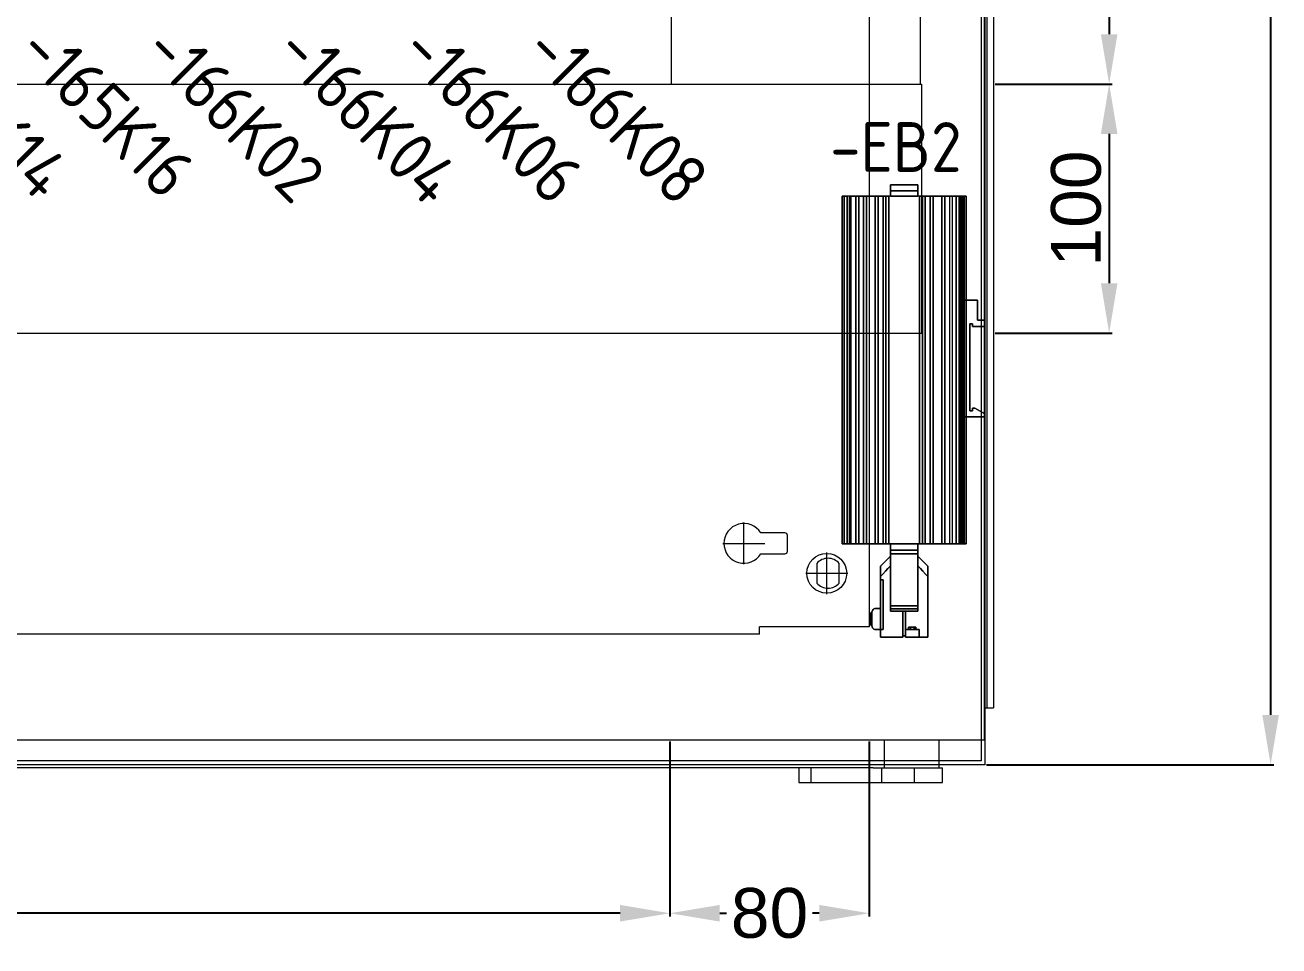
# Model space of a CAD drawing. Header units: millimetres. Extents: x 1359 to 3577, y 1333 to 3557.
# Drawn here: x 3073 to 3577, y 1333 to 1703 of the extents above; entities that cross this region are included whole.
import ezdxf
from ezdxf.enums import TextEntityAlignment as Align

# ---------------------------------------------------------------- set-up
doc = ezdxf.new("R2010")
doc.units = ezdxf.units.MM
doc.layers.add('! NO PLOT !', color=7, linetype='Continuous', true_color=0xff75dd, plot=False)
doc.layers.add('000-PI-Oprema', color=30, linetype='Continuous', lineweight=5)
doc.layers.add('000-PI-ORMAR', color=2, linetype='Continuous')
doc.layers.add('002-PI-Kabelska kanalica', color=150, linetype='Continuous')
doc.styles.add('PI0', font='isocpeur.ttf', dxfattribs={"width": 0.9})
doc.styles.get("Standard").update_dxf_attribs({"font": 'arial.ttf'})
doc.dimstyles.new('ISO-25-lb', dxfattribs={"dimtxt": 8, "dimasz": 8, "dimexe": 1.25, "dimexo": 0.625, "dimtad": 1, "dimtxsty": 'Standard', "dimcen": 5, "dimadec": 0, "dimazin": 0, "dimtfac": 1, "dimtmove": 0, "dimatfit": 3, "dimfxl": 1, "dimarcsym": 0})

# ---------------------------------------------------------------- blocks, each defined once
blk = doc.blocks.new('montazna 2000x1000')
at = {"layer": '! NO PLOT !', "color": 0, "linetype": 'ByBlock', "lineweight": 0}
for p, q in [((848.7, 25.1), (848.7, 41.9)), ((865.2, 37.7), (855.51, 37.7)), ((866.2, 30.3), (866.2, 36.7)), ((840.3, 33.5), (857.1, 33.5)), ((855.51, 29.3), (865.2, 29.3)), ((878, 25.47), (878, 17.53)), ((882, 13.1), (882, 29.9)), ((887, 17.53), (887, 25.47)), ((873.6, 21.5), (890.4, 21.5))]:
    blk.add_line(p, q, dxfattribs=at)
blk.add_circle((882, 21.5), 8, dxfattribs=at)
for centre, radius, start, end in [((848.7, 33.5), 8, 31.6682, 328.3318), ((865.2, 36.7), 1, 0, 90), ((865.2, 30.3), 1, 270, 0), ((882.5, 21.5), 6, 41.4096, 138.5904), ((882.5, 21.5), 6, 221.4096, 318.5904)]:
    blk.add_arc(centre, radius, start, end, dxfattribs=at)
at = {"layer": '000-PI-ORMAR', "color": 0, "linetype": 'ByBlock', "lineweight": 0}
for p, q in [((899, 1890), (899, 0)), ((899, 0), (855, 0)), ((855, -3), (855, 0)), ((855, -3), (44, -3))]:
    blk.add_line(p, q, dxfattribs=at)
blk = doc.blocks.new('*D68')
at = {"layer": '002-PI-Kabelska kanalica', "color": 0, "linetype": 'ByBlock', "lineweight": -2, "ltscale": 0.25, "transparency": 16777216}
for p, q in [((3462.7, 1839.56), (3509.74, 1839.56)), ((3508.49, 1819.56), (3508.49, 1699.56)), ((3462.7, 1679.56), (3509.74, 1679.56))]:
    blk.add_line(p, q, dxfattribs=at)
at = {"layer": '002-PI-Kabelska kanalica', "color": 0, "linetype": 'ByBlock', "ltscale": 0.25, "transparency": 16777216}
for points in [[(3505.15, 1819.56), (3511.82, 1819.56), (3508.49, 1839.56)], [(3505.15, 1699.56), (3511.82, 1699.56), (3508.49, 1679.56)]]:
    blk.add_solid(points, dxfattribs=at)
at = {"layer": 'Defpoints', "color": 0, "linetype": 'ByBlock', "ltscale": 0.25, "transparency": 16777216}
for p in [(3462.07, 1839.56), (3462.07, 1679.56), (3508.49, 1679.56)]:
    blk.add_point(p, dxfattribs=at)
at = {"layer": '002-PI-Kabelska kanalica', "color": 0, "linetype": 'ByBlock', "lineweight": 0, "ltscale": 0.25, "transparency": 16777216, "insert": (3495.27, 1759.56), "char_height": 20, "attachment_point": 5, "rotation": 90}
blk.add_mtext('160', dxfattribs=at)
blk = doc.blocks.new('*D69')
at = {"layer": '002-PI-Kabelska kanalica', "color": 0, "linetype": 'ByBlock', "lineweight": -2, "ltscale": 0.25, "transparency": 16777216}
for p, q in [((3462.7, 1679.56), (3509.74, 1679.56)), ((3508.49, 1659.56), (3508.49, 1599.56)), ((3462.7, 1579.56), (3509.74, 1579.56))]:
    blk.add_line(p, q, dxfattribs=at)
at = {"layer": '002-PI-Kabelska kanalica', "color": 0, "linetype": 'ByBlock', "ltscale": 0.25, "transparency": 16777216}
for points in [[(3505.15, 1659.56), (3511.82, 1659.56), (3508.49, 1679.56)], [(3505.15, 1599.56), (3511.82, 1599.56), (3508.49, 1579.56)]]:
    blk.add_solid(points, dxfattribs=at)
at = {"layer": 'Defpoints', "color": 0, "linetype": 'ByBlock', "ltscale": 0.25, "transparency": 16777216}
for p in [(3462.07, 1679.56), (3462.07, 1579.56), (3508.49, 1579.56)]:
    blk.add_point(p, dxfattribs=at)
at = {"layer": '002-PI-Kabelska kanalica', "color": 0, "linetype": 'ByBlock', "lineweight": 0, "ltscale": 0.25, "transparency": 16777216, "insert": (3495.27, 1629.56), "char_height": 20, "attachment_point": 5, "rotation": 90}
blk.add_mtext('100', dxfattribs=at)
blk = doc.blocks.new('Grijač')
at = {"color": 0, "linetype": 'ByBlock', "lineweight": 0}
for p, q in [((20.94, 68.84), (20.94, 73.33)), ((20.94, 73.33), (31.92, 73.33)), ((31.92, 73.33), (31.92, 68.84)), ((1.5, 68.84), (20.94, 68.84)), ((1.5, 27.04), (1.5, 68.84)), ((31.92, 68.84), (51.36, 68.84)), ((51.36, 68.84), (51.36, -70.85)), ((-2.99, 18.94), (-2.99, 27.04)), ((-2.99, 27.04), (1.5, 27.04)), ((-5.97, 16.44), (-5.97, 18.94)), ((-5.97, 18.94), (-2.99, 18.94)), ((-1, 16.44), (-5.97, 16.44)), ((0, 17.46), (-1, 17.46)), ((-1, 17.46), (-1, 16.44)), ((0, -17.46), (0, 17.46)), ((-5.97, -18.69), (-1.99, -16.37)), ((-5.97, -19.87), (-5.97, -18.69)), ((1.5, -19.87), (-5.97, -19.87)), ((-1.99, -16.37), (-1, -16.37)), ((-1, -16.37), (-1, -17.46)), ((-1, -17.46), (0, -17.46)), ((1.5, -70.85), (1.5, -19.87)), ((20.94, -70.85), (1.5, -70.85)), ((20.94, -75.85), (20.94, -70.85)), ((51.36, -70.85), (31.92, -70.85)), ((31.92, -70.85), (31.92, -75.85)), ((16.96, -79.83), (20.94, -75.85)), ((16.96, -108.28), (16.96, -79.83)), ((31.92, -75.85), (35.9, -79.83)), ((35.9, -79.83), (35.9, -108.28)), ((25.94, -108.28), (16.96, -108.28)), ((26.94, -107.79), (25.94, -107.79)), ((25.94, -107.79), (25.94, -108.28)), ((26.94, -108.28), (26.94, -107.79)), ((35.9, -108.28), (26.94, -108.28))]:
    blk.add_line(p, q, dxfattribs=at)
at = {"layer": '000-PI-Oprema', "color": 0, "linetype": 'ByBlock', "lineweight": 0, "flags": 128}
for points in [[(31.92, 70.95), (20.94, 70.95), (20.94, 71.62), (20.94, 72.2), (20.94, 72.64), (20.94, 72.98), (20.94, 73.21), (20.94, 73.33)], [(31.92, 70.95), (31.92, 71.62), (31.92, 72.2), (31.92, 72.64), (31.92, 72.98), (31.92, 73.21), (31.92, 73.33)], [(1.5, -70.85), (1.5, 68.84)], [(1.5, -70.85), (1.5, 68.84)], [(1.5, 68.84), (3.49, 68.84), (3.49, -70.85), (1.5, -70.85), (1.5, -19.87), (1.5, -70.85)], [(1.5, -70.85), (1.5, 68.84)], [(1.5, -70.85), (3.49, -70.85), (3.49, 68.84), (1.5, 68.84)], [(1.5, -70.85), (1.5, 68.84)], [(2.99, -70.85), (4, -70.85), (4, 68.84), (2.99, 68.84), (2.99, 27.04)], [(2.99, -70.85), (4, -70.85), (4, 68.84), (2.99, 68.84), (2.99, 27.04)], [(2.99, -70.85), (4, -70.85), (4, 68.84), (2.99, 68.84), (2.99, 27.04)], [(2.99, -70.85), (4, -70.85), (4, 68.84), (2.99, 68.84), (2.99, 27.04)], [(8.15, -70.85), (8.15, 68.84), (6.99, 68.84), (4.49, 68.84), (4.49, -70.85), (6.99, -70.85), (8.15, -70.85), (10.14, -70.85), (11.29, -70.85), (14.79, -70.85), (15.95, -70.85), (17.94, -70.85), (19.07, -70.85), (33.79, -70.85), (34.92, -70.85), (36.94, -70.85), (38.07, -70.85), (41.57, -70.85), (42.72, -70.85), (44.71, -70.85), (45.87, -70.85), (48.37, -70.85), (48.95, -70.85), (49.53, -70.85), (50.04, -70.85), (50.5, -70.85), (50.87, -70.85), (51.15, -70.85), (51.31, -70.85), (51.36, -70.85)], [(8.15, -70.85), (8.15, 68.84), (10.14, 68.84), (11.29, 68.84), (11.29, -70.85), (10.14, -70.85), (10.14, 68.84), (11.29, 68.84), (14.79, 68.84), (14.79, -70.85), (11.29, -70.85), (11.29, 68.84), (14.79, 68.84), (15.95, 68.84), (15.95, -70.85), (14.79, -70.85), (14.79, 68.84), (15.95, 68.84), (17.94, 68.84), (17.94, -70.85), (15.95, -70.85), (15.95, 68.84), (17.94, 68.84), (19.07, 68.84), (19.07, -70.85), (17.94, -70.85), (17.94, 68.84), (19.07, 68.84), (33.79, 68.84), (33.79, -70.85), (19.07, -70.85), (19.07, 68.84), (33.79, 68.84), (34.92, 68.84), (34.92, -70.85), (33.79, -70.85), (33.79, 68.84), (34.92, 68.84), (36.94, 68.84), (36.94, -70.85), (34.92, -70.85), (34.92, 68.84), (36.94, 68.84), (38.07, 68.84), (38.07, -70.85), (36.94, -70.85), (36.94, 68.84), (38.07, 68.84), (41.57, 68.84), (41.57, -70.85), (38.07, -70.85), (38.07, 68.84), (41.57, 68.84), (42.72, 68.84), (42.72, -70.85), (41.57, -70.85), (41.57, 68.84), (42.72, 68.84), (44.71, 68.84), (44.71, -70.85), (42.72, -70.85), (42.72, 68.84), (44.71, 68.84), (45.87, 68.84), (45.87, -70.85), (44.71, -70.85), (44.71, 68.84), (45.87, 68.84), (48.37, 68.84), (48.37, -70.85), (45.87, -70.85), (45.87, 68.84), (48.37, 68.84), (48.95, 68.84), (49.53, 68.84), (50.04, 68.84), (50.5, 68.84), (50.87, 68.84), (51.15, 68.84), (51.31, 68.84), (51.36, 68.84)], [(51.36, 68.84), (49.37, 68.84), (49.37, -70.85), (51.36, -70.85)], [(51.36, 68.84), (49.37, 68.84), (49.37, -70.85), (51.36, -70.85)], [(51.36, -70.85), (51.36, 68.84)], [(51.36, -70.85), (51.36, 68.84)], [(51.36, -70.85), (51.36, 68.84)], [(51.36, -70.85), (51.36, 68.84)], [(51.36, -70.85), (51.36, 68.84)], [(20.94, -75.97), (20.94, -76.18), (20.94, -76.5), (20.94, -76.94), (20.94, -77.47), (20.94, -78.12), (20.94, -78.86), (20.94, -79.7), (20.94, -78.86), (20.94, -78.12), (20.94, -77.47), (20.94, -76.94), (20.94, -76.5), (20.94, -76.18), (20.94, -75.97), (20.94, -75.85), (16.96, -79.83), (16.96, -79.9), (16.96, -80.04), (16.96, -80.32), (16.96, -80.67), (16.96, -81.15), (16.96, -81.71), (16.96, -82.38), (16.96, -83.17), (16.96, -84.02), (17.91, -82.98), (18.91, -81.89), (19.93, -80.81), (20.94, -79.7), (19.93, -80.81), (18.91, -81.89), (17.91, -82.98), (16.96, -84.02), (16.96, -83.17), (16.96, -82.38), (16.96, -81.71), (16.96, -81.15), (16.96, -80.67), (16.96, -80.32), (16.96, -80.04), (16.96, -79.9)], [(35.9, -79.9), (35.9, -80.04), (35.9, -80.32), (35.9, -80.67), (35.9, -81.15), (35.9, -81.71), (35.9, -82.38), (35.9, -83.17), (35.9, -84.02), (35.9, -83.17), (35.9, -82.38), (35.9, -81.71), (35.9, -81.15), (35.9, -80.67), (35.9, -80.32), (35.9, -80.04), (35.9, -79.9), (35.9, -79.83), (31.92, -75.85), (31.92, -75.97), (31.92, -76.18), (31.92, -76.5), (31.92, -76.94), (31.92, -77.47), (31.92, -78.12), (31.92, -78.86), (31.92, -79.7), (32.96, -80.81), (33.95, -81.89), (34.95, -82.98), (35.9, -84.02), (34.95, -82.98), (33.95, -81.89), (32.96, -80.81), (31.92, -79.7), (31.92, -78.86), (31.92, -78.12), (31.92, -77.47), (31.92, -76.94), (31.92, -76.5), (31.92, -76.18), (31.92, -75.97)], [(37.91, -105.29), (38.28, -105.25), (38.65, -105.08), (38.95, -104.85), (39.21, -104.53), (39.34, -104.18), (39.39, -103.79), (39.39, -98.3), (39.34, -97.91), (39.21, -97.56), (38.95, -97.24), (38.65, -97.01), (38.28, -96.87), (37.91, -96.8), (35.9, -96.8), (35.9, -85.32), (34.9, -85.32)], [(37.91, -105.29), (35.9, -105.29), (34.9, -105.29), (35.9, -105.29), (35.9, -85.32), (34.9, -85.32), (35.9, -85.32), (34.9, -85.32)], [(20.94, -97.93), (20.94, -96.91), (20.94, -95.8)], [(20.94, -95.8), (20.94, -96.91), (20.94, -97.93)], [(37.91, -96.8), (38.28, -96.87), (38.65, -97.01), (38.95, -97.24), (39.21, -97.56), (39.34, -97.91), (39.39, -98.3), (39.39, -103.79), (39.34, -104.18), (39.21, -104.53), (38.95, -104.85), (38.65, -105.08), (38.28, -105.25), (37.91, -105.29)], [(37.91, -96.8), (38.28, -96.87), (38.65, -97.01), (38.95, -97.24), (39.21, -97.56), (39.34, -97.91), (39.39, -98.3), (39.39, -103.79), (39.34, -104.18), (39.21, -104.53), (38.95, -104.85), (38.65, -105.08), (38.28, -105.25), (37.91, -105.29)], [(39.9, -101.8), (39.9, -99.25), (39.39, -99.25), (39.39, -101.8)], [(39.39, -100.2), (39.39, -102.75), (39.9, -102.75)], [(39.9, -102.75), (39.39, -102.75), (39.39, -100.2), (39.9, -100.2)], [(39.9, -98.46), (39.9, -98.6), (39.9, -98.86), (39.9, -99.18), (39.9, -99.58), (39.9, -100.04), (39.9, -100.52), (39.9, -101.06), (39.9, -100.52), (39.9, -100.04), (39.9, -99.58), (39.9, -99.18), (39.9, -98.86), (39.9, -98.6), (39.9, -98.46), (39.9, -98.4)], [(39.9, -98.95), (39.9, -99.11), (39.9, -99.37), (39.9, -99.71), (39.9, -100.11), (39.9, -100.57), (39.9, -101.06), (39.9, -100.57), (39.9, -100.11), (39.9, -99.71), (39.9, -99.37), (39.9, -99.11), (39.9, -98.95), (39.9, -98.9)], [(24.69, -104.3), (24.62, -104.3), (24.49, -104.3), (24.25, -104.3), (23.93, -104.3), (23.58, -104.3), (23.19, -104.3), (22.8, -104.3), (22.45, -104.3), (22.13, -104.3), (21.89, -104.3), (21.76, -104.3), (21.69, -104.3)], [(24.69, -105.29), (24.62, -105.29), (24.49, -105.29), (24.25, -105.29), (23.93, -105.29), (23.58, -105.29), (23.19, -105.29), (22.8, -105.29), (22.45, -105.29), (22.13, -105.29), (21.89, -105.29), (21.76, -105.29), (21.69, -105.29)], [(25.94, -105.29), (25.94, -107.79)], [(25.94, -105.29), (25.94, -107.79)], [(39.39, -103.14), (39.39, -102.98), (39.39, -102.72), (39.39, -102.38), (39.39, -101.98), (39.39, -101.52), (39.39, -101.06), (39.39, -101.52), (39.39, -101.98), (39.39, -102.38), (39.39, -102.72), (39.39, -102.98), (39.39, -103.14), (39.39, -103.19)], [(39.39, -101.06), (39.39, -101.57), (39.39, -102.05), (39.39, -102.51), (39.39, -102.91), (39.39, -103.26), (39.39, -103.49), (39.39, -103.65), (39.39, -103.7)], [(39.39, -103.65), (39.39, -103.49), (39.39, -103.26), (39.39, -102.91), (39.39, -102.51), (39.39, -102.05), (39.39, -101.57), (39.39, -101.06)], [(39.39, -101.06), (39.9, -101.06)], [(39.39, -101.06), (39.9, -101.06)], [(39.9, -102.91), (39.39, -102.91)], [(39.9, -103.35), (39.39, -103.35)], [(39.9, -103.14), (39.9, -102.98), (39.9, -102.72), (39.9, -102.38), (39.9, -101.98), (39.9, -101.52), (39.9, -101.06), (39.9, -101.52), (39.9, -101.98), (39.9, -102.38), (39.9, -102.72), (39.9, -102.98), (39.9, -103.14), (39.9, -103.19)]]:
    blk.add_lwpolyline(points, dxfattribs=at)
for points in [[(31.92, 70.95), (31.92, 71.62), (31.92, 72.2), (31.92, 72.64), (31.92, 72.98), (31.92, 73.21), (31.92, 73.33), (20.94, 73.33), (20.94, 73.21), (20.94, 72.98), (20.94, 72.64), (20.94, 72.2), (20.94, 71.62), (20.94, 70.95)], [(20.94, 70.95), (20.94, 68.84), (20.94, 70.95)], [(31.92, 68.84), (31.92, 70.95), (31.92, 68.84), (20.94, 68.84)], [(1.5, 68.84), (1.55, 68.84), (1.74, 68.84), (2.01, 68.84), (2.38, 68.84), (2.82, 68.84), (3.36, 68.84), (3.91, 68.84), (4.49, 68.84), (3.91, 68.84), (3.36, 68.84), (2.82, 68.84), (2.38, 68.84), (2.01, 68.84), (1.74, 68.84), (1.55, 68.84)], [(3.49, 68.84), (3.49, -70.85), (1.5, -70.85), (1.5, 68.84)], [(1.5, 68.84), (1.5, 27.04)], [(3.49, 68.84), (1.5, 68.84), (1.5, -70.85), (3.49, -70.85)], [(2.99, 68.84), (2.99, 27.04), (2.99, 68.84), (1.5, 68.84)], [(2.38, -70.85), (2.38, 68.84)], [(2.99, -19.87), (2.99, -70.85), (4, -70.85), (4, 68.84), (2.99, 68.84), (2.99, 27.04), (2.99, 68.84), (4, 68.84), (4, -70.85), (2.99, -70.85)], [(2.99, -70.85), (2.99, -19.87), (2.99, -70.85), (4, -70.85), (4, 68.84), (2.99, 68.84), (2.99, 27.04), (2.99, 68.84), (4, 68.84), (4, -70.85)], [(6.99, -70.85), (6.99, 68.84), (4.49, 68.84), (4.49, -70.85), (6.99, -70.85)], [(5.49, -70.85), (5.49, 68.84), (20.3, 68.84), (20.3, -70.85), (5.49, -70.85)], [(20.3, -70.85), (20.3, 68.84), (5.49, 68.84), (5.49, -70.85), (20.3, -70.85)], [(5.49, -70.85), (5.49, 68.84), (20.3, 68.84), (20.3, -70.85), (5.49, -70.85)], [(5.49, 68.84), (5.49, -70.85), (20.3, -70.85), (20.3, 68.84)], [(20.3, -70.85), (20.3, 68.84), (5.49, 68.84), (5.49, -70.85)], [(5.49, 68.84), (20.3, 68.84), (20.3, -70.85), (5.49, -70.85)], [(8.15, -70.85), (6.99, -70.85), (6.99, 68.84), (8.15, 68.84), (10.14, 68.84), (10.14, -70.85)], [(32.56, 68.84), (32.56, -70.85)], [(32.56, -70.85), (32.56, 68.84), (47.88, 68.84), (47.88, -70.85), (32.56, -70.85)], [(32.56, -70.85), (32.56, 68.84), (47.88, 68.84), (47.88, -70.85), (32.56, -70.85)], [(32.56, 68.84), (47.88, 68.84), (47.88, -70.85), (32.56, -70.85)], [(32.56, 68.84), (47.88, 68.84), (47.88, -70.85), (32.56, -70.85)], [(47.88, 68.84), (32.56, 68.84), (47.88, 68.84), (47.88, -70.85)], [(51.36, 68.84), (51.36, -70.85), (51.31, -70.85), (51.15, -70.85), (50.87, -70.85), (50.5, -70.85), (50.04, -70.85), (49.53, -70.85), (48.95, -70.85), (48.37, -70.85), (48.37, 68.84), (48.95, 68.84), (49.53, 68.84), (50.04, 68.84), (50.5, 68.84), (50.87, 68.84), (51.15, 68.84), (51.31, 68.84)], [(49.37, 68.84), (49.37, -70.85), (51.36, -70.85), (51.36, 68.84)], [(51.36, 68.84), (49.37, 68.84), (49.37, -70.85), (51.36, -70.85)], [(49.37, 68.84), (49.37, -70.85), (51.36, -70.85), (51.36, 68.84)], [(51.36, 68.84), (49.37, 68.84), (49.37, -70.85), (51.36, -70.85)], [(49.37, -70.85), (49.37, 68.84), (51.36, 68.84), (51.36, -70.85)], [(49.37, -70.85), (51.36, -70.85), (51.36, 68.84), (49.37, 68.84)], [(51.36, 68.84), (49.37, 68.84)], [(51.36, 68.84), (49.37, 68.84)], [(49.37, 68.84), (51.36, 68.84)], [(49.37, 68.84), (51.36, 68.84)], [(49.37, -70.85), (49.37, 68.84), (49.37, -70.85)], [(49.37, -70.85), (49.37, 68.84), (49.37, -70.85)], [(49.37, -70.85), (49.37, 68.84), (49.37, -70.85)], [(49.37, -70.85), (49.37, 68.84), (49.37, -70.85)], [(50.5, -70.85), (50.5, 68.84)], [(51.36, -70.85), (51.36, 68.84), (51.36, -70.85)], [(51.36, -70.85), (51.36, 68.84), (51.36, -70.85)], [(51.36, -70.85), (51.36, 68.84), (51.36, -70.85)], [(2.99, 27.04), (1.5, 27.04), (-2.99, 27.04), (1.5, 27.04)], [(-2.99, 27.04), (-2.99, 18.94)], [(1.5, 27.04), (1.5, -19.87)], [(2.99, 27.04), (2.99, -19.87)], [(2.99, -19.87), (2.99, 27.04), (2.99, -19.87), (2.99, 27.04), (2.99, -19.87), (2.99, 27.04), (2.99, -19.87)], [(-5.97, 18.94), (-5.97, 16.44)], [(-5.97, 18.94), (-2.99, 18.94), (-5.97, 18.94)], [(-5.97, 16.44), (-1, 16.44), (-5.97, 16.44)], [(-1, 17.46), (-1, 16.44)], [(-1, 17.46), (0, 17.46), (-1, 17.46)], [(0, 17.46), (0, -17.46)], [(0, -17.46), (-1, -17.46), (-1, -16.37), (-1.99, -16.37), (-5.97, -18.69), (-1.99, -16.37), (-1, -16.37), (-1, -17.46)], [(-5.97, -18.69), (-5.97, -19.87)], [(-5.97, -19.87), (1.5, -19.87), (-5.97, -19.87)], [(2.99, -19.87), (1.5, -19.87)], [(2.99, -19.87), (2.99, -70.85)], [(2.99, -19.87), (2.99, -70.85)], [(2.99, -19.87), (2.99, -70.85)], [(1.5, -70.85), (1.55, -70.85), (1.74, -70.85), (2.01, -70.85), (2.38, -70.85), (2.82, -70.85), (3.36, -70.85), (3.91, -70.85), (4.49, -70.85), (3.91, -70.85), (3.36, -70.85), (2.82, -70.85), (2.38, -70.85), (2.01, -70.85), (1.74, -70.85), (1.55, -70.85)], [(2.99, -70.85), (1.5, -70.85)], [(20.94, -70.85), (20.94, -73.35), (20.94, -74.9), (20.94, -95.8), (20.94, -74.9), (20.94, -73.35)], [(31.92, -70.85), (20.94, -70.85)], [(31.92, -73.35), (20.94, -73.35)], [(31.92, -74.9), (20.94, -74.9)], [(31.92, -70.85), (31.92, -73.35), (31.92, -74.9), (31.92, -95.8), (31.92, -74.9), (31.92, -73.35)], [(47.88, -70.85), (32.56, -70.85)], [(51.36, -70.85), (49.37, -70.85)], [(51.36, -70.85), (49.37, -70.85)], [(49.37, -70.85), (51.36, -70.85)], [(49.37, -70.85), (51.36, -70.85)], [(20.94, -79.7), (20.94, -97.93)], [(31.92, -97.93), (31.92, -79.7), (31.92, -97.93)], [(16.96, -84.02), (16.96, -108.28), (16.96, -84.02)], [(34.9, -105.29), (34.9, -85.32)], [(34.9, -105.29), (34.9, -85.32), (35.9, -85.32), (35.9, -105.29), (34.9, -105.29), (35.9, -105.29)], [(34.9, -105.29), (34.9, -85.32), (35.9, -85.32), (35.9, -96.8), (37.91, -96.8), (38.28, -96.87), (38.65, -97.01), (38.95, -97.24), (39.21, -97.56), (39.34, -97.91), (39.39, -98.3), (39.39, -103.79), (39.34, -104.18), (39.21, -104.53), (38.95, -104.85), (38.65, -105.08), (38.28, -105.25), (37.91, -105.29), (35.9, -105.29)], [(34.9, -85.32), (35.9, -85.32), (35.9, -96.8), (37.91, -96.8), (38.28, -96.87), (38.65, -97.01), (38.95, -97.24), (39.21, -97.56), (39.34, -97.91), (39.39, -98.3), (39.39, -103.79), (39.34, -104.18), (39.21, -104.53), (38.95, -104.85), (38.65, -105.08), (38.28, -105.25), (37.91, -105.29), (38.28, -105.25), (38.65, -105.08), (38.95, -104.85), (39.21, -104.53), (39.34, -104.18), (39.39, -103.79), (39.39, -98.3), (39.34, -97.91), (39.21, -97.56), (38.95, -97.24), (38.65, -97.01), (38.28, -96.87), (37.91, -96.8), (35.9, -96.8), (35.9, -85.32)], [(34.9, -85.32), (34.9, -105.29)], [(34.9, -85.32), (34.9, -105.29)], [(35.9, -108.28), (35.9, -84.02), (35.9, -108.28)], [(35.9, -85.32), (35.9, -96.8), (37.91, -96.8), (35.9, -96.8)], [(31.92, -95.8), (20.94, -95.8)], [(20.94, -96.91), (31.92, -96.91), (20.94, -96.91)], [(25.94, -97.93), (20.94, -97.93)], [(26.94, -97.93), (25.94, -97.93)], [(25.94, -97.93), (25.94, -107.79), (26.94, -107.79), (26.94, -97.93)], [(25.94, -97.93), (25.94, -107.79), (26.94, -107.79), (26.94, -97.93)], [(25.94, -107.79), (25.94, -108.28), (25.94, -97.93), (25.94, -108.28)], [(26.94, -108.28), (26.94, -97.93)], [(31.92, -97.93), (26.94, -97.93)], [(31.92, -97.93), (31.92, -96.91), (31.92, -95.8), (31.92, -96.91)], [(39.39, -101.06), (39.39, -100.52), (39.39, -100.04), (39.39, -99.58), (39.39, -99.18), (39.39, -98.86), (39.39, -98.6), (39.39, -98.46), (39.39, -98.4), (39.39, -98.46), (39.39, -98.6), (39.39, -98.86), (39.39, -99.18), (39.39, -99.58), (39.39, -100.04), (39.39, -100.52), (39.39, -101.06)], [(39.39, -101.06), (39.39, -100.52), (39.39, -100.04), (39.39, -99.58), (39.39, -99.18), (39.39, -98.86), (39.39, -98.6), (39.39, -98.46), (39.39, -98.4), (39.39, -98.46), (39.39, -98.6), (39.39, -98.86), (39.39, -99.18), (39.39, -99.58), (39.39, -100.04), (39.39, -100.52), (39.39, -101.06)], [(39.39, -101.06), (39.39, -100.52), (39.39, -100.04), (39.39, -99.58), (39.39, -99.18), (39.39, -98.86), (39.39, -98.6), (39.39, -98.46), (39.39, -98.4), (39.39, -98.46), (39.39, -98.6), (39.39, -98.86), (39.39, -99.18), (39.39, -99.58), (39.39, -100.04), (39.39, -100.52), (39.39, -101.06)], [(39.9, -98.77), (39.39, -98.77), (39.9, -98.77)], [(39.9, -98.77), (39.39, -98.77), (39.9, -98.77)], [(39.9, -98.77), (39.39, -98.77), (39.9, -98.77)], [(39.39, -101.06), (39.39, -100.57), (39.39, -100.11), (39.39, -99.71), (39.39, -99.37), (39.39, -99.11), (39.39, -98.95), (39.39, -98.9), (39.39, -98.95), (39.39, -99.11), (39.39, -99.37), (39.39, -99.71), (39.39, -100.11), (39.39, -100.57), (39.39, -101.06)], [(39.39, -101.06), (39.39, -100.57), (39.39, -100.11), (39.39, -99.71), (39.39, -99.37), (39.39, -99.11), (39.39, -98.95), (39.39, -98.9), (39.39, -98.95), (39.39, -99.11), (39.39, -99.37), (39.39, -99.71), (39.39, -100.11), (39.39, -100.57), (39.39, -101.06)], [(39.39, -101.06), (39.39, -100.57), (39.39, -100.11), (39.39, -99.71), (39.39, -99.37), (39.39, -99.11), (39.39, -98.95), (39.39, -98.9), (39.39, -98.95), (39.39, -99.11), (39.39, -99.37), (39.39, -99.71), (39.39, -100.11), (39.39, -100.57), (39.39, -101.06)], [(39.9, -99.18), (39.39, -99.18), (39.9, -99.18)], [(39.9, -99.18), (39.39, -99.18), (39.9, -99.18)], [(39.9, -99.18), (39.39, -99.18), (39.9, -99.18)], [(39.39, -101.8), (39.9, -101.8), (39.9, -99.25), (39.39, -99.25)], [(39.39, -99.25), (39.39, -102.75), (39.9, -102.75), (39.9, -99.25)], [(39.9, -102.75), (39.9, -99.25), (39.39, -99.25), (39.39, -102.75)], [(39.9, -102.75), (39.39, -102.75), (39.39, -99.25), (39.9, -99.25)], [(39.9, -102.35), (39.39, -102.35), (39.39, -99.25), (39.9, -99.25)], [(39.39, -100.94), (39.39, -99.25)], [(39.9, -99.25), (39.39, -99.25), (39.9, -99.25)], [(39.9, -98.4), (39.9, -98.46), (39.9, -98.6), (39.9, -98.86), (39.9, -99.18), (39.9, -99.58), (39.9, -100.04), (39.9, -100.52), (39.9, -101.06), (39.9, -100.52), (39.9, -100.04), (39.9, -99.58), (39.9, -99.18), (39.9, -98.86), (39.9, -98.6), (39.9, -98.46)], [(39.9, -101.06), (39.9, -100.52), (39.9, -100.04), (39.9, -99.58), (39.9, -99.18), (39.9, -98.86), (39.9, -98.6), (39.9, -98.46), (39.9, -98.6), (39.9, -98.86), (39.9, -99.18), (39.9, -99.58), (39.9, -100.04), (39.9, -100.52)], [(39.9, -101.06), (39.9, -100.57), (39.9, -100.11), (39.9, -99.71), (39.9, -99.37), (39.9, -99.11), (39.9, -98.95), (39.9, -98.9), (39.9, -98.95), (39.9, -99.11), (39.9, -99.37), (39.9, -99.71), (39.9, -100.11), (39.9, -100.57), (39.9, -101.06)], [(39.9, -101.06), (39.9, -100.57), (39.9, -100.11), (39.9, -99.71), (39.9, -99.37), (39.9, -99.11), (39.9, -98.95), (39.9, -98.9), (39.9, -98.95), (39.9, -99.11), (39.9, -99.37), (39.9, -99.71), (39.9, -100.11), (39.9, -100.57), (39.9, -101.06)], [(39.9, -100.94), (39.9, -99.25)], [(39.9, -100.2), (39.9, -102.75)], [(20.46, -105.29), (25.94, -105.29)], [(20.46, -105.29), (20.46, -108.28), (20.46, -105.29)], [(25.94, -105.29), (20.46, -105.29)], [(20.46, -105.29), (20.46, -108.28), (20.46, -105.29)], [(25.94, -105.29), (20.46, -105.29)], [(20.46, -105.29), (20.46, -108.28), (20.46, -105.29)], [(24.69, -104.3), (24.62, -104.3), (24.49, -104.3), (24.25, -104.3), (23.93, -104.3), (23.58, -104.3), (23.19, -104.3), (22.8, -104.3), (22.45, -104.3), (22.13, -104.3), (21.89, -104.3), (21.76, -104.3), (21.69, -104.3), (21.76, -104.3), (21.89, -104.3), (22.13, -104.3), (22.45, -104.3), (22.8, -104.3), (23.19, -104.3), (23.58, -104.3), (23.93, -104.3), (24.25, -104.3), (24.49, -104.3), (24.62, -104.3)], [(24.69, -104.3), (24.69, -105.29), (24.62, -105.29), (24.49, -105.29), (24.25, -105.29), (23.93, -105.29), (23.58, -105.29), (23.19, -105.29), (22.8, -105.29), (22.45, -105.29), (22.13, -105.29), (21.89, -105.29), (21.76, -105.29), (21.69, -105.29), (21.69, -104.3), (21.76, -104.3), (21.89, -104.3), (22.13, -104.3), (22.45, -104.3), (22.8, -104.3), (23.19, -104.3), (23.58, -104.3), (23.93, -104.3), (24.25, -104.3), (24.49, -104.3), (24.62, -104.3)], [(24.69, -105.29), (24.69, -104.3), (24.62, -104.3), (24.49, -104.3), (24.25, -104.3), (23.93, -104.3), (23.58, -104.3), (23.19, -104.3), (22.8, -104.3), (22.45, -104.3), (22.13, -104.3), (21.89, -104.3), (21.76, -104.3), (21.69, -104.3), (21.69, -105.29), (21.76, -105.29), (21.89, -105.29), (22.13, -105.29), (22.45, -105.29), (22.8, -105.29), (23.19, -105.29), (23.58, -105.29), (23.93, -105.29), (24.25, -105.29), (24.49, -105.29), (24.62, -105.29)], [(21.69, -105.29), (21.69, -104.3), (21.76, -104.3), (21.89, -104.3), (22.13, -104.3), (22.45, -104.3), (22.8, -104.3), (23.19, -104.3), (23.58, -104.3), (23.93, -104.3), (24.25, -104.3), (24.49, -104.3), (24.62, -104.3), (24.69, -104.3), (24.69, -105.29), (24.62, -105.29), (24.49, -105.29), (24.25, -105.29), (23.93, -105.29), (23.58, -105.29), (23.19, -105.29), (22.8, -105.29), (22.45, -105.29), (22.13, -105.29), (21.89, -105.29), (21.76, -105.29)], [(21.69, -105.29), (21.76, -105.29), (21.89, -105.29), (22.13, -105.29), (22.45, -105.29), (22.8, -105.29), (23.19, -105.29), (23.58, -105.29), (23.93, -105.29), (24.25, -105.29), (24.49, -105.29), (24.62, -105.29), (24.69, -105.29), (24.62, -105.29), (24.49, -105.29), (24.25, -105.29), (23.93, -105.29), (23.58, -105.29), (23.19, -105.29), (22.8, -105.29), (22.45, -105.29), (22.13, -105.29), (21.89, -105.29), (21.76, -105.29)], [(22.45, -105.29), (22.45, -104.3)], [(22.45, -105.29), (22.45, -104.3)], [(22.45, -105.29), (22.45, -104.3)], [(23.93, -105.29), (23.93, -104.3)], [(23.93, -105.29), (23.93, -104.3)], [(23.93, -105.29), (23.93, -104.3)], [(25.94, -107.79), (25.94, -105.29)], [(25.94, -107.79), (25.94, -105.29)], [(35.9, -105.29), (37.91, -105.29), (35.9, -105.29), (34.9, -105.29)], [(35.9, -105.29), (37.91, -105.29)], [(39.39, -100.94), (39.39, -101.36)], [(39.9, -100.94), (39.39, -100.94), (39.9, -100.94)], [(39.9, -100.94), (39.39, -100.94), (39.9, -100.94)], [(39.9, -101.06), (39.39, -101.06)], [(39.39, -101.06), (39.9, -101.06), (39.39, -101.06)], [(39.39, -103.19), (39.39, -103.14), (39.39, -102.98), (39.39, -102.72), (39.39, -102.38), (39.39, -101.98), (39.39, -101.52), (39.39, -101.06), (39.39, -101.52), (39.39, -101.98), (39.39, -102.38), (39.39, -102.72), (39.39, -102.98), (39.39, -103.14)], [(39.39, -101.06), (39.39, -101.52), (39.39, -101.98), (39.39, -102.38), (39.39, -102.72), (39.39, -102.98), (39.39, -103.14), (39.39, -102.98), (39.39, -102.72), (39.39, -102.38), (39.39, -101.98), (39.39, -101.52)], [(39.39, -101.06), (39.9, -101.06), (39.39, -101.06)], [(39.39, -103.7), (39.39, -103.65), (39.39, -103.49), (39.39, -103.26), (39.39, -102.91), (39.39, -102.51), (39.39, -102.05), (39.39, -101.57), (39.39, -101.06), (39.39, -101.57), (39.39, -102.05), (39.39, -102.51), (39.39, -102.91), (39.39, -103.26), (39.39, -103.49), (39.39, -103.65)], [(39.39, -101.06), (39.39, -101.57), (39.39, -102.05), (39.39, -102.51), (39.39, -102.91), (39.39, -103.26), (39.39, -103.49), (39.39, -103.65), (39.39, -103.49), (39.39, -103.26), (39.39, -102.91), (39.39, -102.51), (39.39, -102.05), (39.39, -101.57)], [(39.39, -101.06), (39.9, -101.06), (39.39, -101.06), (39.9, -101.06), (39.39, -101.06)], [(39.9, -101.36), (39.39, -101.36), (39.9, -101.36)], [(39.39, -102.05), (39.39, -101.64), (39.9, -101.64), (39.39, -101.64)], [(39.9, -102.05), (39.39, -102.05), (39.9, -102.05)], [(39.9, -102.75), (39.39, -102.75), (39.39, -102.35), (39.9, -102.35)], [(39.39, -102.75), (39.39, -102.35), (39.9, -102.35), (39.39, -102.35)], [(39.9, -102.75), (39.39, -102.75), (39.9, -102.75)], [(39.39, -102.91), (39.9, -102.91)], [(39.39, -103.35), (39.9, -103.35)], [(39.9, -101.36), (39.9, -100.94)], [(39.9, -101.06), (39.9, -101.52), (39.9, -101.98), (39.9, -102.38), (39.9, -102.72), (39.9, -102.98), (39.9, -103.14), (39.9, -103.19), (39.9, -103.14), (39.9, -102.98), (39.9, -102.72), (39.9, -102.38), (39.9, -101.98), (39.9, -101.52), (39.9, -101.06)], [(39.9, -103.7), (39.9, -103.65), (39.9, -103.49), (39.9, -103.26), (39.9, -102.91), (39.9, -102.51), (39.9, -102.05), (39.9, -101.57), (39.9, -101.06), (39.9, -101.57), (39.9, -102.05), (39.9, -102.51), (39.9, -102.91), (39.9, -103.26), (39.9, -103.49), (39.9, -103.65)], [(39.9, -101.06), (39.9, -101.57), (39.9, -102.05), (39.9, -102.51), (39.9, -102.91), (39.9, -103.26), (39.9, -103.49), (39.9, -103.65), (39.9, -103.49), (39.9, -103.26), (39.9, -102.91), (39.9, -102.51), (39.9, -102.05), (39.9, -101.57)], [(39.9, -101.06), (39.9, -101.52), (39.9, -101.98), (39.9, -102.38), (39.9, -102.72), (39.9, -102.98), (39.9, -103.14), (39.9, -103.19), (39.9, -103.14), (39.9, -102.98), (39.9, -102.72), (39.9, -102.38), (39.9, -101.98), (39.9, -101.52), (39.9, -101.06)], [(39.9, -101.06), (39.9, -101.57), (39.9, -102.05), (39.9, -102.51), (39.9, -102.91), (39.9, -103.26), (39.9, -103.49), (39.9, -103.65), (39.9, -103.7), (39.9, -103.65), (39.9, -103.49), (39.9, -103.26), (39.9, -102.91), (39.9, -102.51), (39.9, -102.05), (39.9, -101.57), (39.9, -101.06)], [(39.9, -102.05), (39.9, -101.64)], [(39.9, -102.75), (39.9, -102.35)], [(16.96, -108.28), (25.94, -108.28), (16.96, -108.28)], [(25.94, -108.28), (20.46, -108.28)], [(20.46, -108.28), (25.94, -108.28)], [(20.46, -108.28), (25.94, -108.28)], [(25.94, -108.28), (25.94, -107.79)], [(25.94, -108.28), (25.94, -107.79)], [(26.94, -108.28), (35.9, -108.28), (26.94, -108.28)]]:
    blk.add_lwpolyline(points, close=True, dxfattribs=at)
blk = doc.blocks.new('*D92')
at = {"layer": '002-PI-Kabelska kanalica', "color": 0, "linetype": 'ByBlock', "lineweight": -2, "ltscale": 0.25, "transparency": 16777216}
for p, q in [((2516.57, 1415.53), (2516.57, 1345.24)), ((3332.07, 1415.53), (3332.07, 1345.24)), ((2536.57, 1346.49), (2899.14, 1346.49)), ((3312.07, 1346.49), (2949.5, 1346.49))]:
    blk.add_line(p, q, dxfattribs=at)
at = {"layer": '002-PI-Kabelska kanalica', "color": 0, "linetype": 'ByBlock', "ltscale": 0.25, "transparency": 16777216}
for points in [[(2536.57, 1349.82), (2536.57, 1343.15), (2516.57, 1346.49)], [(3312.07, 1349.82), (3312.07, 1343.15), (3332.07, 1346.49)]]:
    blk.add_solid(points, dxfattribs=at)
at = {"layer": 'Defpoints', "color": 0, "linetype": 'ByBlock', "ltscale": 0.25, "transparency": 16777216}
for p in [(2516.57, 1416.16), (3332.07, 1416.16), (3332.07, 1346.49)]:
    blk.add_point(p, dxfattribs=at)
at = {"layer": '002-PI-Kabelska kanalica', "color": 0, "linetype": 'ByBlock', "lineweight": 0, "ltscale": 0.25, "transparency": 16777216, "insert": (2924.32, 1346.49), "char_height": 20, "attachment_point": 5}
blk.add_mtext('815', dxfattribs=at)
blk = doc.blocks.new('*D93')
at = {"layer": '002-PI-Kabelska kanalica', "color": 0, "linetype": 'ByBlock', "lineweight": -2, "ltscale": 0.25, "transparency": 16777216}
for p, q in [((3332.07, 1415.53), (3332.07, 1345.24)), ((3412.07, 1415.53), (3412.07, 1345.24)), ((3352.07, 1346.49), (3354.77, 1346.49)), ((3392.07, 1346.49), (3389.38, 1346.49))]:
    blk.add_line(p, q, dxfattribs=at)
at = {"layer": '002-PI-Kabelska kanalica', "color": 0, "linetype": 'ByBlock', "ltscale": 0.25, "transparency": 16777216}
for points in [[(3352.07, 1349.82), (3352.07, 1343.15), (3332.07, 1346.49)], [(3392.07, 1349.82), (3392.07, 1343.15), (3412.07, 1346.49)]]:
    blk.add_solid(points, dxfattribs=at)
at = {"layer": 'Defpoints', "color": 0, "linetype": 'ByBlock', "ltscale": 0.25, "transparency": 16777216}
for p in [(3332.07, 1416.16), (3412.07, 1416.16), (3412.07, 1346.49)]:
    blk.add_point(p, dxfattribs=at)
at = {"layer": '002-PI-Kabelska kanalica', "color": 0, "linetype": 'ByBlock', "lineweight": 0, "ltscale": 0.25, "transparency": 16777216, "insert": (3372.07, 1346.49), "char_height": 20, "attachment_point": 5}
blk.add_mtext('80', dxfattribs=at)
blk = doc.blocks.new('*U53')
at = {"layer": '002-PI-Kabelska kanalica', "color": 0, "linetype": 'ByBlock', "lineweight": 0}
for p, q in [((-20, 1572), (80, 1572)), ((-20, -100), (-20, 1572)), ((80, -100), (80, 1572))]:
    blk.add_line(p, q, dxfattribs=at)
blk = doc.blocks.new('*U57')
at = {"layer": '002-PI-Kabelska kanalica', "color": 0, "linetype": 'ByBlock', "lineweight": 0}
for p, q in [((-20, 1832), (80, 1832)), ((-20, -100), (-20, 1832)), ((80, -100), (80, 1832))]:
    blk.add_line(p, q, dxfattribs=at)
blk = doc.blocks.new('*D98')
at = {"layer": '002-PI-Kabelska kanalica', "color": 0, "linetype": 'ByBlock', "lineweight": -2, "ltscale": 0.25, "transparency": 16777216}
for p, q in [((3459.2, 3403.16), (3574.59, 3403.16)), ((3573.34, 3383.16), (3573.34, 1426.16)), ((3459.2, 1406.16), (3574.59, 1406.16))]:
    blk.add_line(p, q, dxfattribs=at)
at = {"layer": '002-PI-Kabelska kanalica', "color": 0, "linetype": 'ByBlock', "ltscale": 0.25, "transparency": 16777216}
for points in [[(3570, 3383.16), (3576.67, 3383.16), (3573.34, 3403.16)], [(3570, 1426.16), (3576.67, 1426.16), (3573.34, 1406.16)]]:
    blk.add_solid(points, dxfattribs=at)
at = {"layer": 'Defpoints', "color": 0, "linetype": 'ByBlock', "ltscale": 0.25, "transparency": 16777216}
for p in [(3458.57, 3403.16), (3458.57, 1406.16), (3573.34, 1406.16)]:
    blk.add_point(p, dxfattribs=at)
at = {"layer": '002-PI-Kabelska kanalica', "color": 0, "linetype": 'ByBlock', "lineweight": 0, "ltscale": 0.25, "transparency": 16777216, "insert": (3560.13, 2404.66), "char_height": 20, "attachment_point": 5, "rotation": 90}
blk.add_mtext('2000', dxfattribs=at)

msp = doc.modelspace()

# ---------------------------------------------------------------- linework, layer by layer
at = {"layer": '002-PI-Kabelska kanalica', "color": 0, "linetype": 'ByBlock', "lineweight": 0}
for p, q in [((3457.071, 3400.655), (3457.071, 1416.155)), ((3458.383, 1416.155), (3458.383, 3400.655)), ((3458.571, 3380.018), (3458.571, 1429.155)), ((3459.353, 3379.957), (3459.353, 1428.957)), ((3462.071, 3379.957), (3462.071, 1428.957)), ((3458.383, 1428.957), (3462.071, 1428.957)), ((3458.571, 1429.155), (3458.571, 1406.155)), ((2962.839, 1416.155), (3458.383, 1416.155)), ((3418.071, 1415.957), (3418.071, 1404.957)), ((3440.071, 1415.957), (3440.071, 1404.957)), ((3457.071, 1416.155), (3457.071, 1407.655)), ((3440.071, 1407.655), (2485.071, 1407.655)), ((3440.071, 1406.155), (2485.071, 1406.155)), ((3418.071, 1407.676), (2507.071, 1407.676)), ((3457.071, 1407.655), (3440.071, 1407.655)), ((3458.571, 1406.155), (3440.071, 1406.155)), ((3413.702, 1404.957), (2511.441, 1404.957)), ((3383.882, 1404.957), (3383.882, 1398.957)), ((3388.845, 1398.957), (3388.845, 1404.957)), ((3413.702, 1404.957), (3435.813, 1404.957)), ((3417.138, 1398.957), (3417.138, 1404.957)), ((3430.263, 1398.957), (3430.263, 1404.957)), ((3435.813, 1404.957), (3440.071, 1404.957)), ((3440.071, 1404.957), (3441.533, 1404.957)), ((3441.533, 1398.957), (3441.533, 1404.957)), ((3383.882, 1398.957), (3441.533, 1398.957))]:
    msp.add_line(p, q, dxfattribs=at)

# ---------------------------------------------------------------- block references
msp.add_blockref('montazna 2000x1000', (2513.071, 1461.556), dxfattribs=at)
at = {"layer": '002-PI-Kabelska kanalica', "color": 0, "linetype": 'ByBlock', "lineweight": 0, "xscale": -1, "rotation": 180}
msp.add_blockref('*U53', (3352.571, 3251.556), dxfattribs=at)
at = {"layer": '002-PI-Kabelska kanalica', "color": 0, "linetype": 'ByBlock', "lineweight": 0, "rotation": 270}
msp.add_blockref('*U57', (1601.071, 1659.556), dxfattribs=at)
at = {"layer": '002-PI-Kabelska kanalica', "color": 0, "linetype": 'ByBlock', "lineweight": 0, "xscale": -1}
msp.add_blockref('Grijač', (3452.588, 1565.721), dxfattribs=at)

# ---------------------------------------------------------------- texts
at = {"layer": '002-PI-Kabelska kanalica', "color": 0, "linetype": 'ByBlock', "lineweight": 0, "style": 'PI0', "width": 0.9}
for s, p in [('-165K14', (3018.317, 1691.768)), ('-165K16', (3068.939, 1691.768)), ('-166K02', (3119.356, 1691.768)), ('-166K04', (3172.469, 1691.768)), ('-166K06', (3222.616, 1691.768)), ('-166', (3222.616, 1691.768)), ('-166K08', (3272.616, 1691.768))]:
    msp.add_text(s, height=20, rotation=315, dxfattribs=at).set_placement(p)
msp.add_text('-EB2', height=20, dxfattribs=at).set_placement((3422.812, 1654.31), align=Align.MIDDLE)

# ---------------------------------------------------------------- dimensions: what is measured, and where the dimension line sits
at = {"layer": '002-PI-Kabelska kanalica', "color": 0, "linetype": 'ByBlock', "lineweight": 0, "ltscale": 0.25}
dim = msp.add_linear_dim(base=(3573.337, 1406.155), p1=(3458.571, 3403.155), p2=(3458.571, 1406.155), angle=90, text='2000', dimstyle='ISO-25-lb', override={"dimtxt": 20, "dimasz": 20, "dimgap": 3}, dxfattribs=at)
dim.commit()
dim.dimension.update_dxf_attribs({"geometry": '*D98', "text_midpoint": (3573.337, 2404.655), "dimtype": 160})
for base, p1, p2, text, picture, middle in [((3508.486, 1679.556), (3462.071, 1839.556), (3462.071, 1679.556), '160', '*D68', (3495.274, 1759.556)), ((3508.486, 1579.556), (3462.071, 1679.556), (3462.071, 1579.556), '100', '*D69', (3495.274, 1629.556))]:
    dim = msp.add_linear_dim(base=base, p1=p1, p2=p2, angle=90, text=text, dimstyle='ISO-25-lb', override={"dimtxt": 20, "dimasz": 20, "dimgap": 3}, dxfattribs=at)
    dim.commit()
    dim.dimension.update_dxf_attribs({"geometry": picture, "text_midpoint": middle})
for base, p1, p2, text, picture, middle in [((3332.071, 1346.487), (2516.571, 1416.155), (3332.071, 1416.155), '815', '*D92', (2924.321, 1346.487)), ((3412.071, 1346.487), (3332.071, 1416.155), (3412.071, 1416.155), '80', '*D93', (3372.071, 1346.487))]:
    dim = msp.add_linear_dim(base=base, p1=p1, p2=p2, text=text, dimstyle='ISO-25-lb', override={"dimtxt": 20, "dimasz": 20, "dimgap": 3, "dimtad": 0}, dxfattribs=at)
    dim.commit()
    dim.dimension.update_dxf_attribs({"geometry": picture, "text_midpoint": middle, "dimtype": 160})

doc.saveas('drawing.dxf')
